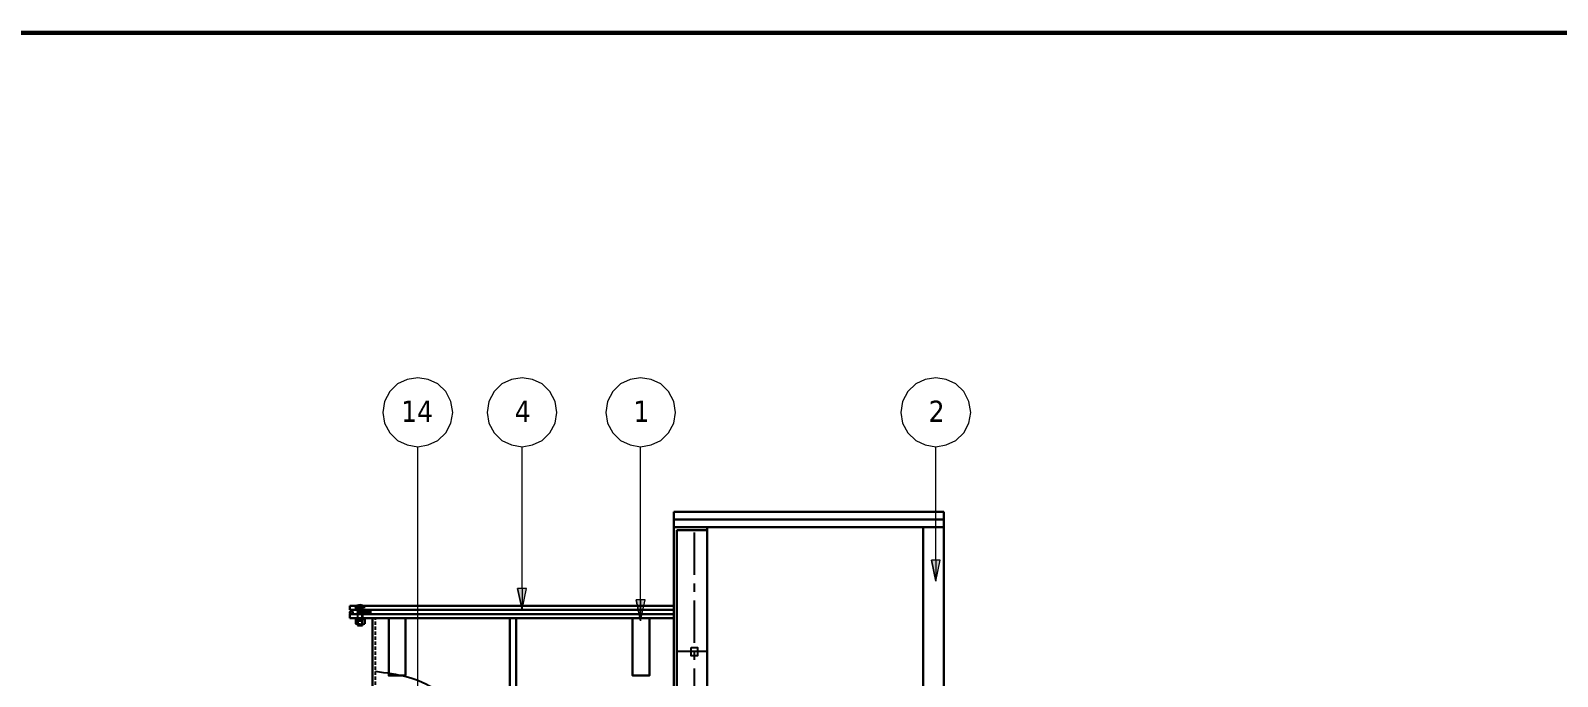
# Model space of a CAD drawing. Header units: millimetres. Extents: x 248233 to 259628, y -181361 to -174035.
# Drawn here: x 252657 to 255625, y -175533 to -174277 of the extents above; entities that cross this region are included whole.
import ezdxf

# ---------------------------------------------------------------- set-up
doc = ezdxf.new("R2010")
doc.units = ezdxf.units.MM
doc.header["$LTSCALE"] = 13
for name, pattern in [('CENTER', [50.8, 31.75, -6.35, 6.35, -6.35]), ('CENTERX2', [101.6, 63.5, -12.7, 12.7, -12.7]), ('DASHED', [0.75, 0.5, -0.25])]:
    doc.linetypes.add(name, pattern=pattern)
for name, color, linetype in [('1', 4, 'Continuous'), ('1轮廓实线层', 7, 'Continuous'), ('2细线层', 4, 'Continuous'), ('3中心线层', 1, 'CENTER'), ('4虚线层', 6, 'DASHED'), ('5剖面线层', 2, 'Continuous'), ('粗实线', 4, 'Continuous'), ('细实线', 2, 'Continuous')]:
    doc.layers.add(name, color=color, linetype=linetype)
for name, color, linetype, lineweight in [('2细实线', 3, 'Continuous', 20), ('标注、文本', 3, 'Continuous', 25), ('铁心', 3, 'Continuous', 0)]:
    doc.layers.add(name, color=color, linetype=linetype, lineweight=lineweight)
doc.styles.add('Tahoma$001', font='tahoma.ttf', dxfattribs={"height": 2.159784})

msp = doc.modelspace()

# ---------------------------------------------------------------- hatches: boundary and pattern name
at = {"layer": '5剖面线层'}
msp.add_hatch(color=256, dxfattribs=at).paths.add_polyline_path([(253314.735, -175411.564, 1), (253314.735, -175403.564), (253306.964, -175403.564, 1), (253306.964, -175411.564)])
at = {"layer": '铁心'}
for points in [[(254408.24, -175306.982), (254425.468, -175306.982), (254416.854, -175347.733)], [(254425.468, -175306.982), (254416.854, -175347.733), (254408.24, -175306.982)], [(253603.92, -175361.96), (253621.148, -175361.96), (253612.534, -175402.711)], [(253621.148, -175361.96), (253612.534, -175402.711), (253603.92, -175361.96)], [(253834.421, -175383.686), (253851.649, -175383.686), (253843.035, -175424.437)], [(253851.649, -175383.686), (253843.035, -175424.437), (253834.421, -175383.686)]]:
    msp.add_hatch(color=256, dxfattribs=at).paths.add_polyline_path(points)

# ---------------------------------------------------------------- linework, layer by layer
at = {"layer": '1', "color": 1, "linetype": 'CENTERX2', "lineweight": -3, "ltscale": 0.1}
for p, q in [((253947.571, -177052.564), (253947.571, -175242.564)), ((253947.571, -177052.564), (253947.571, -175242.564)), ((253972.571, -175484.564), (253913.571, -175484.564))]:
    msp.add_line(p, q, dxfattribs=at)
at = {"layer": '1', "const_width": 8.634}
msp.add_lwpolyline([(248874.328, -181089.568), (258346.648, -181089.568), (258346.648, -174281.338), (248874.328, -174281.338), (248874.328, -181089.568)], dxfattribs=at)
at = {"layer": '1轮廓实线层'}
for p, q in [((253287.542, -175398.564), (253297.571, -175398.564)), ((253292.391, -175404.964), (253302.751, -175398.564)), ((253302.751, -175404.964), (253292.391, -175398.564)), ((253292.391, -175404.964), (253292.391, -175398.564)), ((253292.391, -175404.964), (253302.751, -175404.964)), ((253292.571, -175407.564), (253293.571, -175404.964)), ((253292.571, -175407.564), (253297.571, -175407.564)), ((253292.571, -175407.564), (253292.571, -175433.564)), ((253302.751, -175404.964), (253293.571, -175404.964)), ((253293.571, -175404.964), (253293.571, -175404.964)), ((253307.599, -175398.564), (253297.571, -175398.564)), ((253302.571, -175407.564), (253297.571, -175407.564)), ((253302.571, -175407.564), (253301.571, -175404.964)), ((253302.571, -175407.564), (253302.571, -175433.564)), ((253302.751, -175404.964), (253302.751, -175398.564)), ((253287.571, -175421.564), (253287.571, -175419.564)), ((253297.571, -175421.564), (253287.571, -175421.564)), ((253289.026, -175422.277), (253289.026, -175430.352)), ((253289.721, -175421.564), (253297.571, -175421.564)), ((253297.821, -175421.564), (253291.225, -175421.564)), ((253297.821, -175431.064), (253291.225, -175431.064)), ((253292.571, -175433.564), (253302.571, -175433.564)), ((253293.423, -175422.277), (253293.423, -175430.352)), ((253297.571, -175421.564), (253307.571, -175421.564)), ((253305.421, -175421.564), (253297.571, -175421.564)), ((253297.821, -175421.564), (253304.417, -175421.564)), ((253297.821, -175431.064), (253304.417, -175431.064)), ((253302.218, -175422.277), (253302.218, -175430.352)), ((253306.616, -175422.277), (253306.616, -175430.352)), ((253307.571, -175421.564), (253307.571, -175419.564))]:
    msp.add_line(p, q, dxfattribs=at)
for centre, radius, start, end in [((253297.5, -175405.954), 12.4, 89.672726, 143.421423), ((253297.441, -175406.356), 12.803, 37.488414, 89.417438), ((253291.225, -175425.313), 3.749, 54.090399, 125.909601), ((253291.225, -175427.315), 3.749, 234.090399, 305.909601), ((253297.821, -175435.491), 13.927, 71.593388, 108.406612), ((253297.821, -175417.137), 13.927, 251.593388, 288.406612), ((253304.417, -175425.313), 3.749, 54.090399, 125.909601), ((253304.417, -175427.315), 3.749, 234.090399, 305.909601)]:
    msp.add_arc(centre, radius, start, end, dxfattribs=at)
at = {"layer": '2细实线', "linetype": 'ByBlock'}
msp.add_line((253280.571, -175411.564), (253280.571, -175405.564), dxfattribs=at)
at = {"layer": '2细线层'}
for p, q in [((253293.571, -175433.564), (253293.571, -175404.964)), ((253301.571, -175433.564), (253301.571, -175404.964))]:
    msp.add_line(p, q, dxfattribs=at)
at = {"layer": '3中心线层'}
msp.add_line((253297.571, -175426.261), (253297.571, -175419.469), dxfattribs=at)
at = {"layer": '4虚线层'}
for p, q in [((253292.321, -175421.564), (253292.321, -175419.564)), ((253302.821, -175421.564), (253302.821, -175419.564)), ((253327.571, -176748.564), (253327.571, -175419.564)), ((253327.571, -176748.564), (253327.571, -175419.564))]:
    msp.add_line(p, q, dxfattribs=at)
at = {"layer": '4虚线层', "ltscale": 3}
msp.add_circle((253280.571, -175408.564), 3, dxfattribs=at)
at = {"layer": '标注、文本'}
msp.add_spline([(253327.571, -175522.584), (253446.244, -175559.625), (253493.898, -175632.193), (253442.975, -175762.212), (253492.386, -175896.767), (253400.11, -175967.169), (253327.571, -175983.044)], degree=3, dxfattribs=at)
at = {"layer": '粗实线', "lineweight": 30}
for p, q in [((253907.571, -175212.564), (254432.571, -175212.564)), ((253907.571, -175242.564), (253907.571, -175212.564)), ((253907.571, -175227.564), (254432.571, -175227.564)), ((254432.571, -177052.564), (254432.571, -175212.564)), ((253907.571, -177052.564), (253907.571, -175242.564)), ((253972.571, -175242.564), (253907.571, -175242.564)), ((253907.571, -175242.564), (254432.571, -175242.564)), ((253913.571, -177052.564), (253913.571, -175248.564)), ((253913.571, -175248.564), (253972.571, -175248.564)), ((253972.571, -177052.564), (253972.571, -175242.564)), ((254392.571, -177052.564), (254392.571, -175242.564)), ((253907.571, -175395.564), (253277.571, -175395.564)), ((253277.571, -175395.564), (253277.571, -175403.564)), ((253907.571, -175403.564), (253277.571, -175403.564)), ((253907.571, -175411.564), (253277.571, -175411.564)), ((253277.571, -175411.564), (253277.571, -175419.564)), ((253277.571, -175419.564), (253907.571, -175419.564)), ((253321.571, -176748.564), (253321.571, -175419.564))]:
    msp.add_line(p, q, dxfattribs=at)
at = {"layer": '粗实线'}
msp.add_line((253292.571, -175433.564), (253292.571, -175433.564), dxfattribs=at)
at = {"layer": '粗实线', "lineweight": 30}
for points in [[(253353.347, -175419.564), (253353.347, -175531.011), (253385.946, -175531.011), (253385.946, -175419.564)], [(253353.347, -175419.564), (253353.347, -175531.011), (253385.946, -175531.011), (253385.946, -175419.564)], [(253601.071, -175419.564), (253601.071, -176748.564), (253589.071, -176748.564), (253589.071, -175419.564)], [(253827.532, -175419.564), (253827.532, -175531.011), (253860.131, -175531.011), (253860.131, -175419.564)], [(253827.532, -175419.564), (253827.532, -175531.011), (253860.131, -175531.011), (253860.131, -175419.564)]]:
    msp.add_lwpolyline(points, dxfattribs=at)
at = {"layer": '粗实线'}
msp.add_lwpolyline([(253941.571, -175476.564), (253953.571, -175476.564), (253953.571, -175492.564), (253941.571, -175492.564)], close=True, dxfattribs=at)
at = {"layer": '细实线'}
msp.add_arc((253314.735, -175407.564), 4, 270, 90, dxfattribs=at)
at = {"layer": '铁心'}
for points in [[(253477.695, -175019.841), (253474.051, -174997.975), (253464.112, -174979.09), (253448.872, -174963.85), (253429.987, -174955.568), (253409.778, -174951.923), (253389.237, -174955.568), (253370.684, -174963.85), (253355.443, -174979.09), (253345.173, -174997.975), (253341.86, -175019.841), (253345.173, -175040.382), (253355.443, -175058.935), (253370.684, -175074.175), (253389.237, -175082.789), (253409.778, -175086.102), (253429.987, -175082.789), (253448.872, -175074.175), (253464.112, -175058.935), (253474.051, -175040.382)], [(253680.452, -175019.841), (253676.808, -174997.975), (253666.868, -174979.09), (253651.628, -174963.85), (253632.744, -174955.568), (253612.534, -174951.923), (253591.993, -174955.568), (253573.44, -174963.85), (253558.2, -174979.09), (253547.929, -174997.975), (253544.616, -175019.841), (253547.929, -175040.382), (253558.2, -175058.935), (253573.44, -175074.175), (253591.993, -175082.789), (253612.534, -175086.102), (253632.744, -175082.789), (253651.628, -175074.175), (253666.868, -175058.935), (253676.808, -175040.382)], [(253910.952, -175019.841), (253907.308, -174997.975), (253897.369, -174979.09), (253882.129, -174963.85), (253863.244, -174955.568), (253843.035, -174951.923), (253822.494, -174955.568), (253803.94, -174963.85), (253788.7, -174979.09), (253778.43, -174997.975), (253775.117, -175019.841), (253778.43, -175040.382), (253788.7, -175058.935), (253803.94, -175074.175), (253822.494, -175082.789), (253843.035, -175086.102), (253863.244, -175082.789), (253882.129, -175074.175), (253897.369, -175058.935), (253907.308, -175040.382)], [(254484.772, -175019.841), (254481.128, -174997.975), (254471.189, -174979.09), (254455.949, -174963.85), (254437.064, -174955.568), (254416.854, -174951.923), (254396.313, -174955.568), (254377.76, -174963.85), (254362.52, -174979.09), (254352.25, -174997.975), (254348.937, -175019.841), (254352.25, -175040.382), (254362.52, -175058.935), (254377.76, -175074.175), (254396.313, -175082.789), (254416.854, -175086.102), (254437.064, -175082.789), (254455.949, -175074.175), (254471.189, -175058.935), (254481.128, -175040.382)], [(254408.24, -175306.982), (254416.854, -175347.733), (254425.468, -175306.982)], [(253603.92, -175361.96), (253612.534, -175402.711), (253621.148, -175361.96)], [(253834.421, -175383.686), (253843.035, -175424.437), (253851.649, -175383.686)]]:
    msp.add_lwpolyline(points, close=True, dxfattribs=at)
for points in [[(253409.778, -175678.187), (253409.778, -175086.102), (253409.778, -175086.102)], [(253612.534, -175361.96), (253612.534, -175086.102), (253612.534, -175086.102)], [(253843.035, -175416.686), (253843.035, -175086.102), (253843.035, -175086.102)], [(254416.854, -175306.982), (254416.854, -175086.102), (254416.854, -175086.102)], [(254416.854, -175306.982), (254416.854, -175347.733), (254408.24, -175306.982)], [(254416.854, -175347.733), (254425.468, -175306.982), (254408.24, -175306.982)], [(253612.534, -175361.96), (253612.534, -175402.711), (253603.92, -175361.96)], [(253612.534, -175402.711), (253621.148, -175361.96), (253603.92, -175361.96)], [(253843.035, -175383.686), (253843.035, -175424.437), (253834.421, -175383.686)], [(253843.035, -175424.437), (253851.649, -175383.686), (253834.421, -175383.686)]]:
    msp.add_lwpolyline(points, dxfattribs=at)

# ---------------------------------------------------------------- texts
at = {"layer": '铁心', "style": 'Tahoma$001'}
for s, height, p in [('14', 41.3482, (253377.496, -175037.905)), ('4', 41.348, (253598.493, -175037.905)), ('1', 41.348, (253828.994, -175037.905)), ('2', 41.348, (254402.814, -175037.905))]:
    msp.add_text(s, height=height, dxfattribs=at).set_placement(p)

doc.saveas('drawing.dxf')
